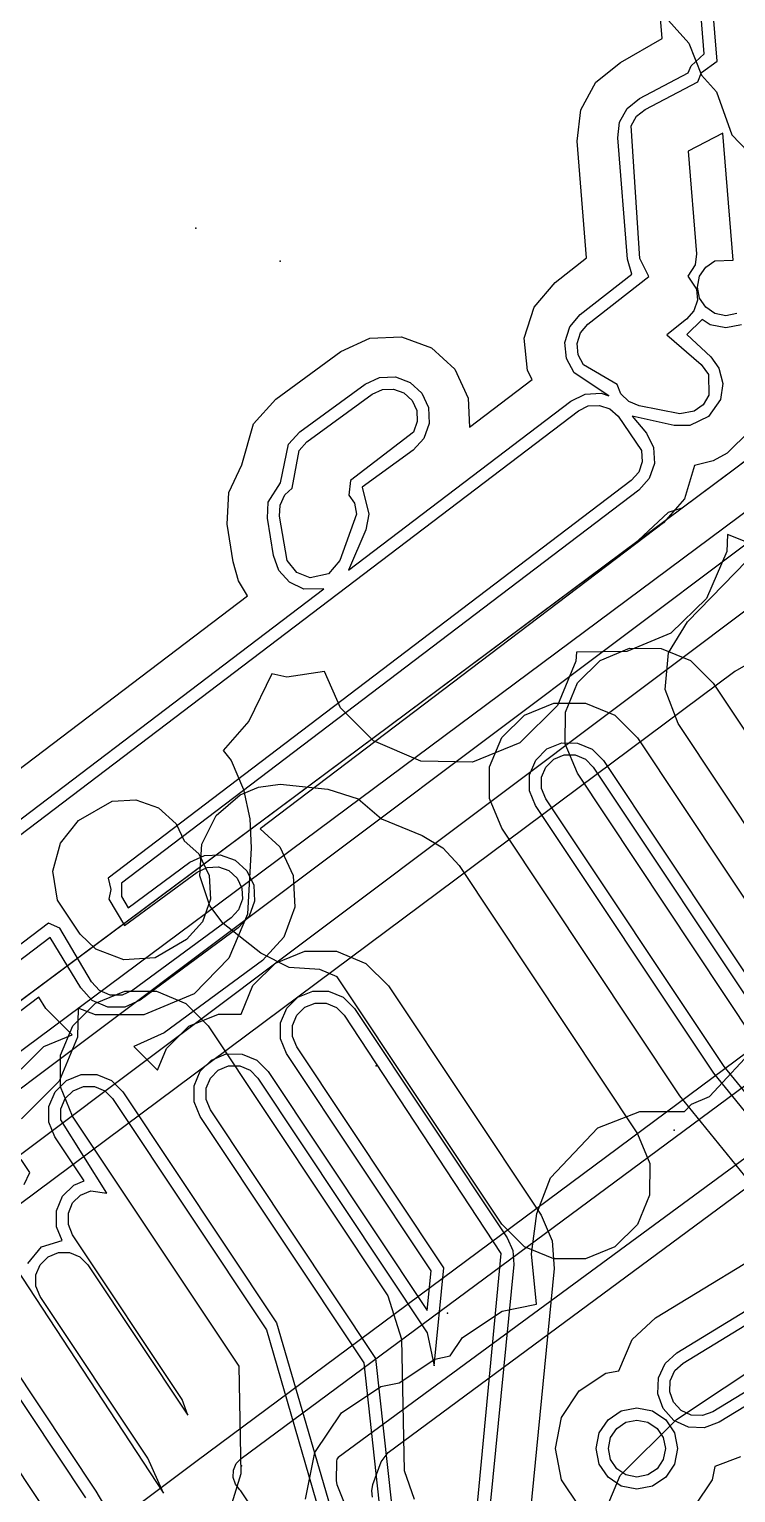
# Model space of a CAD drawing. Header units: metres. Extents: x 8738 to 9560, y -8972 to -7699.
# Drawn here: x 9374.35 to 9391.69, y -7852.86 to -7816.92 of the extents above; entities that cross this region are included whole.
import ezdxf

# ---------------------------------------------------------------- set-up
doc = ezdxf.new("R2010")
doc.units = ezdxf.units.M
for name, color, linetype in [('AI_GREENING_EXCLUSIONS', 1, 'Continuous'), ('AI_GREENING_LAWN', 82, 'Continuous'), ('AI_GREENING_REJECTED', 6, 'Continuous')]:
    doc.layers.add(name, color=color, linetype=linetype)

msp = doc.modelspace()

# ---------------------------------------------------------------- linework, layer by layer
at = {"layer": 'AI_GREENING_EXCLUSIONS'}
for points in [[(9333.088, -7871.645), (9364.359, -7848.05), (9391.502, -7827.84), (9428.723, -7799.764)], [(9333.683, -7872.449), (9364.962, -7848.849), (9392.102, -7828.64), (9429.904, -7800.137)], [(9335.234, -7870.01), (9362.139, -7849.734), (9362.899, -7849.006), (9363.245, -7848.891), (9365.487, -7847.211), (9365.693, -7846.912), (9366.61, -7846.383), (9389.296, -7829.48), (9390.041, -7828.782), (9390.381, -7828.672), (9391.693, -7827.695), (9392.609, -7827.004), (9392.813, -7826.704), (9393.465, -7826.275), (9393.817, -7826.132), (9424.276, -7803.709)], [(9335.234, -7870.01), (9362.139, -7849.734), (9362.899, -7849.006), (9363.245, -7848.891), (9365.487, -7847.211), (9365.693, -7846.912), (9366.61, -7846.383), (9389.296, -7829.48), (9390.041, -7828.782), (9390.381, -7828.672), (9391.693, -7827.695), (9392.609, -7827.004), (9392.813, -7826.704), (9393.465, -7826.275), (9393.817, -7826.132), (9424.276, -7803.709)], [(9427.307, -7806.445), (9396.043, -7829.461), (9395.367, -7830.08), (9395.065, -7830.18), (9394.084, -7830.902), (9392.779, -7831.876), (9392.573, -7832.175), (9391.673, -7832.697), (9368.959, -7849.621), (9368.225, -7850.305), (9367.899, -7850.411), (9366.754, -7851.264), (9365.644, -7852.1), (9365.452, -7852.383), (9364.585, -7852.899), (9337.717, -7873.147)], [(9427.307, -7806.445), (9396.043, -7829.461), (9395.367, -7830.08), (9395.065, -7830.18), (9394.084, -7830.902), (9392.779, -7831.876), (9392.573, -7832.175), (9391.673, -7832.697), (9368.959, -7849.621), (9368.225, -7850.305), (9367.899, -7850.411), (9366.754, -7851.264), (9365.644, -7852.1), (9365.452, -7852.383), (9364.585, -7852.899), (9337.717, -7873.147)], [(9360.648, -7846.575), (9381.587, -7830.661), (9381.094, -7830.669), (9380.741, -7830.503), (9380.477, -7830.216), (9380.344, -7829.849), (9380.203, -7828.926), (9380.22, -7828.536), (9380.521, -7828.058), (9380.718, -7827.114), (9380.991, -7826.812), (9382.594, -7825.642), (9382.948, -7825.478), (9383.338, -7825.461), (9383.704, -7825.596), (9383.991, -7825.86), (9384.155, -7826.214), (9384.172, -7826.604), (9384.037, -7826.97), (9383.773, -7827.257), (9382.522, -7828.17), (9382.688, -7828.831), (9382.613, -7829.214), (9382.192, -7830.202), (9387.648, -7826.055), (9387.999, -7825.884), (9388.388, -7825.861), (9388.58, -7825.927), (9387.728, -7825.359), (9387.537, -7825.008), (9387.498, -7824.611), (9387.618, -7824.23), (9387.877, -7823.927), (9389.142, -7822.939), (9389.038, -7822.572), (9388.796, -7819.59), (9388.84, -7819.205), (9389.027, -7818.866), (9389.329, -7818.623), (9390.529, -7817.995), (9390.597, -7817.823), (9390.918, -7817.522), (9390.58, -7813.351)], [(9391.719, -7823.903), (9391.451, -7823.956), (9391.183, -7823.903), (9390.956, -7823.751), (9390.804, -7823.524), (9390.751, -7823.256), (9390.804, -7822.988), (9390.956, -7822.761), (9391.183, -7822.609), (9391.63, -7822.592), (9391.377, -7819.47), (9390.528, -7819.914), (9390.733, -7822.435), (9390.701, -7822.706), (9390.518, -7822.985), (9390.731, -7823.307), (9390.751, -7823.579), (9390.666, -7823.839), (9390.487, -7824.045), (9389.999, -7824.427), (9390.847, -7825.153), (9391.022, -7825.402), (9391.033, -7825.909), (9390.892, -7826.142), (9390.672, -7826.304), (9390.321, -7826.368), (9389.321, -7826.172), (9389.069, -7826.067), (9388.876, -7825.873), (9388.783, -7825.647), (9387.957, -7825.166), (9387.957, -7825.166), (9387.824, -7824.92), (9387.797, -7824.642), (9387.881, -7824.376), (9388.062, -7824.163), (9389.558, -7822.995), (9389.337, -7822.548), (9389.126, -7819.296), (9389.257, -7819.059), (9389.468, -7818.889), (9390.759, -7818.213), (9390.849, -7817.986), (9391.234, -7817.706), (9390.879, -7813.327)], [(9367.528, -7840.09), (9379.709, -7830.833), (9379.487, -7830.468), (9379.356, -7830), (9379.214, -7829.077), (9379.249, -7828.297), (9379.567, -7827.616), (9379.855, -7826.609), (9380.402, -7826.004), (9382.004, -7824.834), (9382.712, -7824.506), (9383.492, -7824.473), (9384.225, -7824.742), (9384.799, -7825.27), (9385.127, -7825.978), (9385.157, -7826.692), (9386.7, -7825.52), (9386.581, -7825.302), (9386.504, -7824.507), (9386.743, -7823.746), (9387.262, -7823.139), (9388.032, -7822.537), (9387.799, -7819.671), (9387.887, -7818.901), (9388.261, -7818.223), (9388.865, -7817.737), (9389.884, -7817.149), (9389.583, -7813.432)], [(9389.819, -7816.46), (9390.544, -7817.263), (9390.853, -7818.051), (9391.218, -7818.462), (9391.601, -7819.511), (9392.197, -7820.14), (9392.497, -7820.85), (9392.675, -7821.803), (9393.366, -7821.784), (9394.315, -7822.084), (9395.559, -7823.218), (9395.129, -7822.148), (9395.001, -7820.329), (9395.131, -7819.331), (9395.47, -7818.456), (9396.729, -7817.177), (9397.66, -7816.827)], [(9391.834, -7824.18), (9391.451, -7824.256), (9391.068, -7824.18), (9390.873, -7824.049), (9390.492, -7824.422), (9391.082, -7824.963), (9391.281, -7825.246), (9391.374, -7825.625), (9391.315, -7826.011), (9391.026, -7826.429), (9390.568, -7826.651), (9390.178, -7826.65), (9389.151, -7826.42), (9389.503, -7826.843), (9389.674, -7827.194), (9389.698, -7827.584), (9389.571, -7827.953), (9389.312, -7828.245), (9376.62, -7837.891), (9376.619, -7838.222), (9376.781, -7838.497), (9378.298, -7837.379), (9378.651, -7837.214), (9379.041, -7837.196), (9379.408, -7837.328), (9379.696, -7837.591), (9379.862, -7837.945), (9379.88, -7838.334), (9379.747, -7838.701), (9379.484, -7838.99), (9377.075, -7840.764), (9376.697, -7840.935), (9376.281, -7840.939), (9375.901, -7840.773), (9375.62, -7840.467), (9374.863, -7839.226), (9362.312, -7848.765)], [(9360.83, -7846.814), (9387.83, -7826.294), (9387.83, -7826.294), (9388.075, -7826.174), (9388.348, -7826.158), (9388.606, -7826.247), (9388.81, -7826.428), (9389.384, -7827.271), (9389.4, -7827.543), (9389.311, -7827.801), (9389.13, -7828.006), (9376.286, -7837.768), (9376.352, -7838.046), (9376.309, -7838.286), (9376.691, -7838.935), (9378.476, -7837.621), (9378.723, -7837.505), (9378.996, -7837.492), (9379.253, -7837.585), (9379.455, -7837.769), (9379.57, -7838.017), (9379.583, -7838.289), (9379.49, -7838.546), (9379.306, -7838.748), (9376.897, -7840.522), (9376.632, -7840.643), (9376.342, -7840.645), (9376.075, -7840.529), (9375.879, -7840.314), (9375.103, -7838.997), (9374.825, -7838.878), (9362.13, -7848.526)], [(9392.035, -7826.785), (9391.482, -7827.335), (9391.14, -7827.518), (9390.683, -7827.632), (9390.434, -7828.457), (9389.917, -7829.041), (9380.022, -7836.561), (9380.501, -7836.998), (9380.833, -7837.705), (9380.868, -7838.484), (9380.603, -7839.218), (9380.077, -7839.795), (9377.668, -7841.569), (9376.921, -7841.908), (9377.498, -7842.489), (9377.72, -7841.955), (9378.273, -7841.404), (9378.995, -7841.107), (9379.551, -7841.108), (9379.842, -7840.41), (9380.395, -7839.859), (9381.116, -7839.562), (9381.897, -7839.564), (9382.617, -7839.864), (9383.168, -7840.417), (9386.914, -7846.05), (9387.19, -7846.674), (9387.239, -7847.354), (9386.488, -7854.959)], [(9394.423, -7840.205), (9390.279, -7833.974), (9389.962, -7833.134), (9390.044, -7832.24), (9390.51, -7831.472), (9395.171, -7826.676)], [(9392.398, -7829.689), (9391.493, -7829.327), (9391.476, -7829.748), (9390.978, -7830.899), (9390.101, -7831.754), (9389.017, -7832.207), (9387.787, -7832.224), (9387.77, -7832.442), (9387.317, -7833.526), (9386.395, -7834.448), (9385.23, -7834.918), (9383.961, -7834.901), (9382.804, -7834.401), (9381.994, -7833.59), (9381.603, -7832.696), (9380.672, -7832.83), (9380.305, -7832.754), (9379.741, -7833.912), (9379.113, -7834.631), (9379.308, -7834.881), (9379.608, -7835.591), (9379.763, -7836.31), (9379.802, -7837.027), (9379.708, -7838.653), (9379.255, -7839.737), (9378.4, -7840.614), (9377.168, -7841.129), (9375.98, -7841.129), (9375.553, -7840.967), (9375.536, -7841.673), (9375.083, -7842.757), (9374.161, -7843.679)], [(9388.102, -7854.24), (9388.854, -7852.44), (9390.238, -7851.064), (9394.894, -7847.973), (9396.699, -7847.231), (9398.195, -7847.236), (9400.878, -7845.514), (9401.399, -7845.109), (9402.147, -7843.319), (9402.642, -7842.828), (9403.08, -7841.785), (9404.466, -7840.412), (9406.93, -7838.782), (9408.736, -7838.044), (9410.687, -7838.054), (9411.506, -7838.398), (9422.239, -7831.271), (9424.044, -7830.529)], [(9392.148, -7841.723), (9387.806, -7835.195), (9387.509, -7834.473), (9387.511, -7833.693), (9387.811, -7832.972), (9388.364, -7832.422), (9389.086, -7832.125), (9389.866, -7832.126), (9390.586, -7832.426), (9391.137, -7832.979), (9395.496, -7839.534)], [(9387.853, -7853.192), (9387.419, -7852.543), (9387.267, -7851.778), (9387.419, -7851.013), (9387.853, -7850.364), (9388.502, -7849.93), (9388.821, -7849.867), (9389.152, -7849.099), (9389.726, -7848.57), (9393.09, -7846.519), (9390.324, -7843.117), (9385.949, -7836.539), (9385.652, -7835.817), (9385.653, -7835.037), (9385.653, -7835.037), (9385.953, -7834.316), (9386.506, -7833.766), (9387.228, -7833.469), (9388.008, -7833.47), (9388.729, -7833.77), (9389.279, -7834.323), (9393.6, -7840.82)], [(9394.347, -7846.478), (9391.157, -7842.563), (9386.781, -7835.985), (9386.633, -7835.624), (9386.634, -7835.234), (9386.784, -7834.874), (9387.06, -7834.598), (9387.421, -7834.45), (9387.811, -7834.451), (9388.171, -7834.601), (9388.447, -7834.877), (9392.795, -7841.415)], [(9394.645, -7846.367), (9391.407, -7842.397), (9387.031, -7835.819), (9386.927, -7835.566), (9386.928, -7835.293), (9387.033, -7835.041), (9387.226, -7834.848), (9387.479, -7834.744), (9387.752, -7834.745), (9388.004, -7834.85), (9388.197, -7835.043), (9392.553, -7841.593)], [(9379.333, -7853.112), (9379.554, -7852.393), (9379.501, -7849.755), (9375.418, -7843.616), (9375.121, -7842.894), (9375.122, -7842.114), (9375.423, -7841.394), (9375.976, -7840.843), (9376.697, -7840.546), (9377.478, -7840.548), (9378.198, -7840.848), (9378.748, -7841.401), (9383.155, -7848.025), (9383.489, -7849.093), (9383.553, -7852.314), (9383.802, -7853.023)], [(9382.943, -7853.069), (9382.572, -7849.674), (9378.548, -7843.623), (9378.399, -7843.262), (9378.4, -7842.872), (9378.55, -7842.512), (9378.827, -7842.237), (9379.188, -7842.088), (9379.578, -7842.089), (9379.938, -7842.239), (9380.213, -7842.516), (9384.122, -7848.392), (9384.219, -7847.414), (9380.67, -7842.078), (9380.521, -7841.717), (9380.522, -7841.327), (9380.672, -7840.967), (9380.948, -7840.692), (9381.309, -7840.543), (9381.699, -7840.544), (9382.06, -7840.694), (9382.335, -7840.971), (9386.082, -7846.604), (9386.219, -7846.916), (9386.244, -7847.256), (9385.409, -7855.715)], [(9374.156, -7842.458), (9374.709, -7841.907), (9375.402, -7841.622), (9374.759, -7840.974), (9374.591, -7840.689), (9362.917, -7849.561)], [(9383.252, -7853.139), (9382.863, -7849.569), (9378.798, -7843.457), (9378.694, -7843.204), (9378.694, -7842.931), (9378.799, -7842.679), (9378.993, -7842.486), (9379.245, -7842.383), (9379.519, -7842.383), (9379.771, -7842.488), (9379.963, -7842.682), (9384.123, -7848.935), (9384.29, -7849.744), (9384.528, -7847.337), (9380.919, -7841.912), (9380.815, -7841.66), (9380.816, -7841.386), (9380.921, -7841.134), (9381.115, -7840.942), (9381.367, -7840.838), (9381.64, -7840.838), (9381.892, -7840.943), (9382.085, -7841.137), (9385.928, -7846.988), (9385.063, -7856.165)], [(9381.134, -7853.024), (9381.363, -7851.875), (9382.013, -7850.902), (9382.986, -7850.252), (9383.436, -7850.162), (9384.307, -7849.581), (9384.685, -7849.505), (9384.987, -7849.053), (9385.96, -7848.403), (9386.806, -7848.235), (9386.678, -7847), (9386.807, -7846.003), (9387.146, -7845.127), (9388.307, -7843.906), (9389.337, -7843.498), (9390.435, -7843.504), (9390.61, -7843.321), (9391.047, -7843.136), (9392.239, -7841.854)], [(9374.317, -7847.233), (9374.651, -7846.821), (9375.158, -7846.672), (9375.018, -7846.332), (9375.019, -7845.941), (9375.169, -7845.581), (9375.445, -7845.306), (9375.699, -7845.201), (9374.984, -7844.126), (9374.835, -7843.766), (9374.836, -7843.376), (9374.986, -7843.015), (9375.263, -7842.74), (9375.624, -7842.591), (9376.014, -7842.592), (9376.374, -7842.742), (9376.649, -7843.019), (9380.423, -7848.693), (9382.359, -7855.33)], [(9373.01, -7845.81), (9377.646, -7852.872), (9377.266, -7852.017), (9374.622, -7848.041), (9374.518, -7847.788), (9374.518, -7847.515), (9374.623, -7847.263), (9374.817, -7847.07), (9375.069, -7846.967), (9375.343, -7846.967), (9375.595, -7847.072), (9375.787, -7847.266), (9378.246, -7850.961), (9378.106, -7850.57), (9375.416, -7846.526), (9375.312, -7846.274), (9375.313, -7846.001), (9375.418, -7845.748), (9375.611, -7845.556), (9375.864, -7845.452), (9376.26, -7845.504), (9375.13, -7843.708), (9375.13, -7843.435), (9375.235, -7843.183), (9375.429, -7842.99), (9375.681, -7842.886), (9375.955, -7842.886), (9376.207, -7842.991), (9376.399, -7843.185), (9380.174, -7848.859), (9382.251, -7856.046)], [(9374.227, -7845.292), (9374.363, -7844.999), (9374.151, -7844.68)], [(9375.743, -7852.988), (9371.595, -7846.752)], [(9377.99, -7856.218), (9375.997, -7852.829), (9371.844, -7846.586)], [(9396.625, -7847.878), (9391.288, -7851.132), (9390.921, -7851.266), (9390.531, -7851.25), (9390.177, -7851.086), (9389.913, -7850.799), (9389.779, -7850.432), (9389.795, -7850.042), (9389.795, -7850.042), (9389.959, -7849.688), (9390.246, -7849.424), (9394.425, -7846.877)], [(9396.465, -7847.624), (9391.131, -7850.876), (9390.875, -7850.97), (9390.602, -7850.958), (9390.354, -7850.843), (9390.169, -7850.642), (9390.075, -7850.386), (9390.087, -7850.113), (9390.087, -7850.113), (9390.202, -7849.865), (9390.403, -7849.68), (9394.839, -7846.975)], [(9374.895, -7853.519), (9370.762, -7847.305)], [(9391.808, -7851.986), (9391.18, -7852.216), (9391.115, -7852.543), (9390.681, -7853.192)]]:
    msp.add_lwpolyline(points, dxfattribs=at)
for points in [[(9382.771, -7825.884), (9383.019, -7825.769), (9383.292, -7825.758), (9383.548, -7825.852), (9383.749, -7826.037), (9383.864, -7826.285), (9383.875, -7826.557), (9383.781, -7826.814), (9382.24, -7828.005), (9382.197, -7828.361), (9382.334, -7828.564), (9382.388, -7828.832), (9381.979, -7829.965), (9381.695, -7830.296), (9381.249, -7830.393), (9380.918, -7830.262), (9380.687, -7829.967), (9380.499, -7828.88), (9380.511, -7828.607), (9380.627, -7828.36), (9380.807, -7828.195), (9380.977, -7827.266), (9381.168, -7827.054), (9382.771, -7825.884)], [(9378.783, -7838.452), (9378.536, -7837.712), (9378.591, -7836.933), (9378.939, -7836.235), (9379.528, -7835.723), (9379.976, -7835.535), (9380.511, -7835.46), (9381.682, -7835.583), (9382.424, -7835.824), (9382.996, -7836.312), (9383.993, -7836.72), (9384.503, -7837.023), (9384.902, -7837.463), (9389.285, -7844.053), (9389.582, -7844.775), (9389.58, -7845.555), (9389.28, -7846.276), (9388.727, -7846.826), (9388.006, -7847.123), (9387.225, -7847.122), (9386.505, -7846.821), (9385.954, -7846.269), (9381.911, -7840.19), (9381.482, -7840.014), (9380.732, -7839.961), (9380.033, -7839.613), (9379.112, -7838.881), (9378.783, -7838.452)], [(9375.565, -7836.354), (9376.385, -7835.88), (9376.969, -7835.849), (9377.521, -7836.044), (9377.956, -7836.435), (9378.156, -7836.851), (9378.517, -7837.176), (9378.769, -7837.704), (9378.801, -7838.288), (9378.606, -7838.84), (9378.215, -7839.275), (9377.441, -7839.724), (9376.678, -7839.78), (9375.986, -7839.511), (9375.603, -7839.147), (9375.047, -7838.31), (9374.93, -7837.602), (9375.117, -7836.91), (9375.565, -7836.354)], [(9389.267, -7852.778), (9388.884, -7852.702), (9388.56, -7852.485), (9388.343, -7852.161), (9388.267, -7851.778), (9388.343, -7851.395), (9388.56, -7851.071), (9388.884, -7850.854), (9389.267, -7850.778), (9389.65, -7850.854), (9389.974, -7851.071), (9390.191, -7851.395), (9390.267, -7851.778), (9390.191, -7852.161), (9389.974, -7852.485), (9389.65, -7852.702), (9389.267, -7852.778)], [(9388.999, -7852.425), (9388.772, -7852.273), (9388.62, -7852.046), (9388.567, -7851.778), (9388.62, -7851.51), (9388.772, -7851.283), (9388.999, -7851.131), (9389.267, -7851.078), (9389.535, -7851.131), (9389.762, -7851.283), (9389.914, -7851.51), (9389.967, -7851.778), (9389.914, -7852.046), (9389.762, -7852.273), (9389.535, -7852.425), (9389.267, -7852.478), (9388.999, -7852.425)]]:
    msp.add_lwpolyline(points, close=True, dxfattribs=at)
at = {"layer": 'AI_GREENING_LAWN'}
for points in [[(9430.594, -7800.53), (9334.102, -7873.009)], [(9358.486, -7856.305), (9396.899, -7827.466), (9397.06, -7827.386), (9397.239, -7827.368), (9397.413, -7827.414), (9397.469, -7827.454), (9397.472, -7827.449), (9397.568, -7827.51), (9397.623, -7827.515), (9397.799, -7827.489), (9397.923, -7827.433), (9398.67, -7826.795), (9398.698, -7826.76), (9398.692, -7826.715), (9398.65, -7826.597), (9398.623, -7826.388), (9398.685, -7826.187), (9398.823, -7826.029), (9427.38, -7804.788)], [(9379.893, -7853.336), (9379.547, -7852.82), (9379.519, -7852.795), (9379.411, -7852.655), (9379.358, -7852.488), (9379.366, -7852.312), (9379.435, -7852.149), (9379.556, -7852.021), (9426.857, -7816.976)], [(9424.842, -7817.614), (9378.44, -7852.102), (9372.854, -7856.286)], [(9400.676, -7838.206), (9381.938, -7851.998), (9381.904, -7852.039), (9381.891, -7852.091), (9381.888, -7852.571), (9381.905, -7852.663), (9382.514, -7854.203)], [(9382.777, -7852.971), (9382.758, -7852.817), (9382.787, -7852.664), (9382.99, -7852.104), (9383.163, -7851.872), (9400.253, -7839.234)]]:
    msp.add_lwpolyline(points, dxfattribs=at)
at = {"layer": 'AI_GREENING_REJECTED'}
for p in [(9378.44, -7821.81), (9380.51, -7822.62), (9382.87, -7842.38), (9390.18, -7843.96), (9384.62, -7848.45), (9379.56, -7852.2)]:
    msp.add_point(p, dxfattribs=at)

doc.saveas('drawing.dxf')
